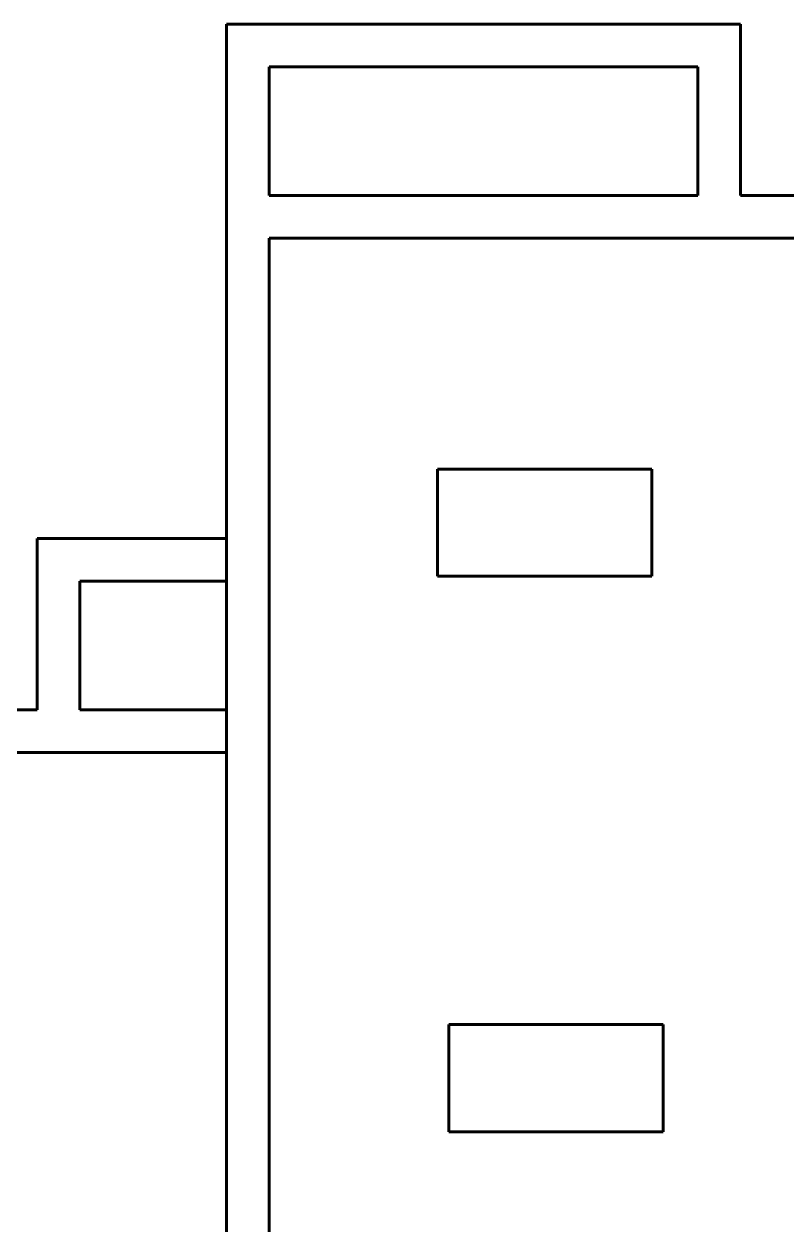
# Model space of a CAD drawing. Extents: x 0 to 297, y 0 to 292.
# Drawn here: x 177.03 to 185.93, y 78.01 to 92.02 of the extents above; entities that cross this region are included whole.
import ezdxf

# ---------------------------------------------------------------- set-up
doc = ezdxf.new("R2010")
doc.units = 0
doc.header["$MEASUREMENT"] = 0
doc.linetypes.add('K5LT_BASIC', pattern=[0])
doc.layers.add('Системный слой', color=7, linetype='Continuous')

# ---------------------------------------------------------------- blocks, each defined once
blk = doc.blocks.new('*U')
at = {"layer": 'Системный слой', "linetype": 'K5LT_BASIC', "lineweight": 60}
for p, q in [((184.356, 86.827), (181.856, 86.827)), ((181.856, 86.827), (181.856, 85.577)), ((184.356, 85.577), (184.356, 86.827)), ((181.856, 85.577), (184.356, 85.577)), ((184.488, 80.345), (181.988, 80.345)), ((181.988, 80.345), (181.988, 79.095)), ((184.488, 79.095), (184.488, 80.345)), ((181.988, 79.095), (184.488, 79.095))]:
    blk.add_line(p, q, dxfattribs=at)

msp = doc.modelspace()

# ---------------------------------------------------------------- linework, layer by layer
at = {"layer": 'Системный слой', "linetype": 'K5LT_BASIC', "lineweight": 60}
for p, q in [((179.392, 92.019), (179.392, 89.519)), ((185.392, 92.019), (179.392, 92.019)), ((185.392, 92.019), (185.392, 90.019)), ((179.892, 91.519), (179.892, 90.019)), ((184.892, 91.519), (179.892, 91.519)), ((184.892, 91.519), (184.892, 90.019)), ((184.892, 90.019), (179.892, 90.019)), ((185.392, 90.019), (189.392, 90.019)), ((179.392, 69.519), (179.392, 89.519)), ((179.892, 69.519), (179.892, 89.519)), ((203.392, 89.519), (179.892, 89.519)), ((251.642, 89.519), (179.892, 89.519)), ((177.183, 86.018), (179.392, 86.018)), ((177.183, 84.018), (177.183, 86.018)), ((177.683, 85.518), (177.683, 84.018)), ((177.683, 85.518), (179.392, 85.518)), ((174.183, 84.018), (177.183, 84.018)), ((177.683, 84.018), (179.392, 84.018)), ((171.892, 83.518), (179.392, 83.518)), ((179.392, 82.519), (179.392, 69.519)), ((179.892, 69.519), (179.892, 82.519))]:
    msp.add_line(p, q, dxfattribs=at)

# ---------------------------------------------------------------- block references
at = {"layer": 'Системный слой'}
msp.add_blockref('*U', (0, 0), dxfattribs=at)
msp.add_blockref('*U', (0, 0), dxfattribs=at)
msp.add_blockref('*U', (0, 0), dxfattribs=at)
msp.add_blockref('*U', (0, 0), dxfattribs=at)
msp.add_blockref('*U', (0, 0), dxfattribs=at)
msp.add_blockref('*U', (0, 0), dxfattribs=at)
msp.add_blockref('*U', (0, 0), dxfattribs=at)
msp.add_blockref('*U', (0, 0), dxfattribs=at)
msp.add_blockref('*U', (0, 0), dxfattribs=at)
msp.add_blockref('*U', (0, 0), dxfattribs=at)
msp.add_blockref('*U', (0, 0), dxfattribs=at)
msp.add_blockref('*U', (0, 0), dxfattribs=at)
msp.add_blockref('*U', (0, 0), dxfattribs=at)
msp.add_blockref('*U', (0, 0), dxfattribs=at)
msp.add_blockref('*U', (0, 0), dxfattribs=at)
msp.add_blockref('*U', (0, 0), dxfattribs=at)
msp.add_blockref('*U', (0, 0), dxfattribs=at)
msp.add_blockref('*U', (0, 0), dxfattribs=at)
msp.add_blockref('*U', (0, 0), dxfattribs=at)
msp.add_blockref('*U', (0, 0), dxfattribs=at)
msp.add_blockref('*U', (0, 0), dxfattribs=at)
msp.add_blockref('*U', (0, 0), dxfattribs=at)
msp.add_blockref('*U', (0, 0), dxfattribs=at)
msp.add_blockref('*U', (0, 0), dxfattribs=at)
msp.add_blockref('*U', (0, 0), dxfattribs=at)
msp.add_blockref('*U', (0, 0), dxfattribs=at)
msp.add_blockref('*U', (0, 0), dxfattribs=at)
msp.add_blockref('*U', (0, 0), dxfattribs=at)
msp.add_blockref('*U', (0, 0), dxfattribs=at)
msp.add_blockref('*U', (0, 0), dxfattribs=at)
msp.add_blockref('*U', (0, 0), dxfattribs=at)
msp.add_blockref('*U', (0, 0), dxfattribs=at)
msp.add_blockref('*U', (0, 0), dxfattribs=at)
msp.add_blockref('*U', (0, 0), dxfattribs=at)
msp.add_blockref('*U', (0, 0), dxfattribs=at)
msp.add_blockref('*U', (0, 0), dxfattribs=at)
msp.add_blockref('*U', (0, 0), dxfattribs=at)
msp.add_blockref('*U', (0, 0), dxfattribs=at)
msp.add_blockref('*U', (0, 0), dxfattribs=at)
msp.add_blockref('*U', (0, 0), dxfattribs=at)
msp.add_blockref('*U', (0, 0), dxfattribs=at)
msp.add_blockref('*U', (0, 0), dxfattribs=at)
msp.add_blockref('*U', (0, 0), dxfattribs=at)
msp.add_blockref('*U', (0, 0), dxfattribs=at)
msp.add_blockref('*U', (0, 0), dxfattribs=at)
msp.add_blockref('*U', (0, 0), dxfattribs=at)
msp.add_blockref('*U', (0, 0), dxfattribs=at)
msp.add_blockref('*U', (0, 0), dxfattribs=at)
msp.add_blockref('*U', (0, 0), dxfattribs=at)
msp.add_blockref('*U', (0, 0), dxfattribs=at)
msp.add_blockref('*U', (0, 0), dxfattribs=at)
msp.add_blockref('*U', (0, 0), dxfattribs=at)
msp.add_blockref('*U', (0, 0), dxfattribs=at)
msp.add_blockref('*U', (0, 0), dxfattribs=at)
msp.add_blockref('*U', (0, 0), dxfattribs=at)
msp.add_blockref('*U', (0, 0), dxfattribs=at)
msp.add_blockref('*U', (0, 0), dxfattribs=at)
msp.add_blockref('*U', (0, 0), dxfattribs=at)
msp.add_blockref('*U', (0, 0), dxfattribs=at)
msp.add_blockref('*U', (0, 0), dxfattribs=at)
msp.add_blockref('*U', (0, 0), dxfattribs=at)
msp.add_blockref('*U', (0, 0), dxfattribs=at)
msp.add_blockref('*U', (0, 0), dxfattribs=at)
msp.add_blockref('*U', (0, 0), dxfattribs=at)
msp.add_blockref('*U', (0, 0), dxfattribs=at)
msp.add_blockref('*U', (0, 0), dxfattribs=at)
msp.add_blockref('*U', (0, 0), dxfattribs=at)
msp.add_blockref('*U', (0, 0), dxfattribs=at)
msp.add_blockref('*U', (0, 0), dxfattribs=at)
msp.add_blockref('*U', (0, 0), dxfattribs=at)
msp.add_blockref('*U', (0, 0), dxfattribs=at)
msp.add_blockref('*U', (0, 0), dxfattribs=at)
msp.add_blockref('*U', (0, 0), dxfattribs=at)
msp.add_blockref('*U', (0, 0), dxfattribs=at)
msp.add_blockref('*U', (0, 0), dxfattribs=at)
msp.add_blockref('*U', (0, 0), dxfattribs=at)
msp.add_blockref('*U', (0, 0), dxfattribs=at)
msp.add_blockref('*U', (0, 0), dxfattribs=at)
msp.add_blockref('*U', (0, 0), dxfattribs=at)
msp.add_blockref('*U', (0, 0), dxfattribs=at)
msp.add_blockref('*U', (0, 0), dxfattribs=at)
msp.add_blockref('*U', (0, 0), dxfattribs=at)
msp.add_blockref('*U', (0, 0), dxfattribs=at)
msp.add_blockref('*U', (0, 0), dxfattribs=at)
msp.add_blockref('*U', (0, 0), dxfattribs=at)
msp.add_blockref('*U', (0, 0), dxfattribs=at)
msp.add_blockref('*U', (0, 0), dxfattribs=at)
msp.add_blockref('*U', (0, 0), dxfattribs=at)
msp.add_blockref('*U', (0, 0), dxfattribs=at)
msp.add_blockref('*U', (0, 0), dxfattribs=at)
msp.add_blockref('*U', (0, 0), dxfattribs=at)
msp.add_blockref('*U', (0, 0), dxfattribs=at)
msp.add_blockref('*U', (0, 0), dxfattribs=at)
msp.add_blockref('*U', (0, 0), dxfattribs=at)
msp.add_blockref('*U', (0, 0), dxfattribs=at)
msp.add_blockref('*U', (0, 0), dxfattribs=at)
msp.add_blockref('*U', (0, 0), dxfattribs=at)
msp.add_blockref('*U', (0, 0), dxfattribs=at)
msp.add_blockref('*U', (0, 0), dxfattribs=at)
msp.add_blockref('*U', (0, 0), dxfattribs=at)
msp.add_blockref('*U', (0, 0), dxfattribs=at)
msp.add_blockref('*U', (0, 0), dxfattribs=at)
msp.add_blockref('*U', (0, 0), dxfattribs=at)
msp.add_blockref('*U', (0, 0), dxfattribs=at)
msp.add_blockref('*U', (0, 0), dxfattribs=at)
msp.add_blockref('*U', (0, 0), dxfattribs=at)
msp.add_blockref('*U', (0, 0), dxfattribs=at)
msp.add_blockref('*U', (0, 0), dxfattribs=at)
msp.add_blockref('*U', (0, 0), dxfattribs=at)
msp.add_blockref('*U', (0, 0), dxfattribs=at)
msp.add_blockref('*U', (0, 0), dxfattribs=at)
msp.add_blockref('*U', (0, 0), dxfattribs=at)
msp.add_blockref('*U', (0, 0), dxfattribs=at)
msp.add_blockref('*U', (0, 0), dxfattribs=at)
msp.add_blockref('*U', (0, 0), dxfattribs=at)
msp.add_blockref('*U', (0, 0), dxfattribs=at)
msp.add_blockref('*U', (0, 0), dxfattribs=at)
msp.add_blockref('*U', (0, 0), dxfattribs=at)
msp.add_blockref('*U', (0, 0), dxfattribs=at)
msp.add_blockref('*U', (0, 0), dxfattribs=at)
msp.add_blockref('*U', (0, 0), dxfattribs=at)
msp.add_blockref('*U', (0, 0), dxfattribs=at)
msp.add_blockref('*U', (0, 0), dxfattribs=at)
msp.add_blockref('*U', (0, 0), dxfattribs=at)
msp.add_blockref('*U', (0, 0), dxfattribs=at)
msp.add_blockref('*U', (0, 0), dxfattribs=at)
msp.add_blockref('*U', (0, 0), dxfattribs=at)
msp.add_blockref('*U', (0, 0), dxfattribs=at)
msp.add_blockref('*U', (0, 0), dxfattribs=at)
msp.add_blockref('*U', (0, 0), dxfattribs=at)
msp.add_blockref('*U', (0, 0), dxfattribs=at)
msp.add_blockref('*U', (0, 0), dxfattribs=at)
msp.add_blockref('*U', (0, 0), dxfattribs=at)
msp.add_blockref('*U', (0, 0), dxfattribs=at)
msp.add_blockref('*U', (0, 0), dxfattribs=at)
msp.add_blockref('*U', (0, 0), dxfattribs=at)
msp.add_blockref('*U', (0, 0), dxfattribs=at)
msp.add_blockref('*U', (0, 0), dxfattribs=at)
msp.add_blockref('*U', (0, 0), dxfattribs=at)
msp.add_blockref('*U', (0, 0), dxfattribs=at)
msp.add_blockref('*U', (0, 0), dxfattribs=at)
msp.add_blockref('*U', (0, 0), dxfattribs=at)
msp.add_blockref('*U', (0, 0), dxfattribs=at)
msp.add_blockref('*U', (0, 0), dxfattribs=at)
msp.add_blockref('*U', (0, 0), dxfattribs=at)
msp.add_blockref('*U', (0, 0), dxfattribs=at)
msp.add_blockref('*U', (0, 0), dxfattribs=at)
msp.add_blockref('*U', (0, 0), dxfattribs=at)
msp.add_blockref('*U', (0, 0), dxfattribs=at)
msp.add_blockref('*U', (0, 0), dxfattribs=at)
msp.add_blockref('*U', (0, 0), dxfattribs=at)
msp.add_blockref('*U', (0, 0), dxfattribs=at)
msp.add_blockref('*U', (0, 0), dxfattribs=at)
msp.add_blockref('*U', (0, 0), dxfattribs=at)
msp.add_blockref('*U', (0, 0), dxfattribs=at)
msp.add_blockref('*U', (0, 0), dxfattribs=at)
msp.add_blockref('*U', (0, 0), dxfattribs=at)
msp.add_blockref('*U', (0, 0), dxfattribs=at)
msp.add_blockref('*U', (0, 0), dxfattribs=at)
msp.add_blockref('*U', (0, 0), dxfattribs=at)
msp.add_blockref('*U', (0, 0), dxfattribs=at)
msp.add_blockref('*U', (0, 0), dxfattribs=at)
msp.add_blockref('*U', (0, 0), dxfattribs=at)
msp.add_blockref('*U', (0, 0), dxfattribs=at)
msp.add_blockref('*U', (0, 0), dxfattribs=at)
msp.add_blockref('*U', (0, 0), dxfattribs=at)
msp.add_blockref('*U', (0, 0), dxfattribs=at)
msp.add_blockref('*U', (0, 0), dxfattribs=at)
msp.add_blockref('*U', (0, 0), dxfattribs=at)
msp.add_blockref('*U', (0, 0), dxfattribs=at)
msp.add_blockref('*U', (0, 0), dxfattribs=at)
msp.add_blockref('*U', (0, 0), dxfattribs=at)
msp.add_blockref('*U', (0, 0), dxfattribs=at)
msp.add_blockref('*U', (0, 0), dxfattribs=at)
msp.add_blockref('*U', (0, 0), dxfattribs=at)
msp.add_blockref('*U', (0, 0), dxfattribs=at)
msp.add_blockref('*U', (0, 0), dxfattribs=at)
msp.add_blockref('*U', (0, 0), dxfattribs=at)
msp.add_blockref('*U', (0, 0), dxfattribs=at)
msp.add_blockref('*U', (0, 0), dxfattribs=at)
msp.add_blockref('*U', (0, 0), dxfattribs=at)
msp.add_blockref('*U', (0, 0), dxfattribs=at)
msp.add_blockref('*U', (0, 0), dxfattribs=at)
msp.add_blockref('*U', (0, 0), dxfattribs=at)
msp.add_blockref('*U', (0, 0), dxfattribs=at)
msp.add_blockref('*U', (0, 0), dxfattribs=at)
msp.add_blockref('*U', (0, 0), dxfattribs=at)
msp.add_blockref('*U', (0, 0), dxfattribs=at)
msp.add_blockref('*U', (0, 0), dxfattribs=at)
msp.add_blockref('*U', (0, 0), dxfattribs=at)
msp.add_blockref('*U', (0, 0), dxfattribs=at)
msp.add_blockref('*U', (0, 0), dxfattribs=at)
msp.add_blockref('*U', (0, 0), dxfattribs=at)
msp.add_blockref('*U', (0, 0), dxfattribs=at)
msp.add_blockref('*U', (0, 0), dxfattribs=at)
msp.add_blockref('*U', (0, 0), dxfattribs=at)
msp.add_blockref('*U', (0, 0), dxfattribs=at)
msp.add_blockref('*U', (0, 0), dxfattribs=at)
msp.add_blockref('*U', (0, 0), dxfattribs=at)
msp.add_blockref('*U', (0, 0), dxfattribs=at)
msp.add_blockref('*U', (0, 0), dxfattribs=at)
msp.add_blockref('*U', (0, 0), dxfattribs=at)
msp.add_blockref('*U', (0, 0), dxfattribs=at)
msp.add_blockref('*U', (0, 0), dxfattribs=at)
msp.add_blockref('*U', (0, 0), dxfattribs=at)
msp.add_blockref('*U', (0, 0), dxfattribs=at)
msp.add_blockref('*U', (0, 0), dxfattribs=at)
msp.add_blockref('*U', (0, 0), dxfattribs=at)
msp.add_blockref('*U', (0, 0), dxfattribs=at)
msp.add_blockref('*U', (0, 0), dxfattribs=at)
msp.add_blockref('*U', (0, 0), dxfattribs=at)
msp.add_blockref('*U', (0, 0), dxfattribs=at)
msp.add_blockref('*U', (0, 0), dxfattribs=at)
msp.add_blockref('*U', (0, 0), dxfattribs=at)
msp.add_blockref('*U', (0, 0), dxfattribs=at)
msp.add_blockref('*U', (0, 0), dxfattribs=at)
msp.add_blockref('*U', (0, 0), dxfattribs=at)
msp.add_blockref('*U', (0, 0), dxfattribs=at)
msp.add_blockref('*U', (0, 0), dxfattribs=at)
msp.add_blockref('*U', (0, 0), dxfattribs=at)
msp.add_blockref('*U', (0, 0), dxfattribs=at)
msp.add_blockref('*U', (0, 0), dxfattribs=at)
msp.add_blockref('*U', (0, 0), dxfattribs=at)
msp.add_blockref('*U', (0, 0), dxfattribs=at)
msp.add_blockref('*U', (0, 0), dxfattribs=at)
msp.add_blockref('*U', (0, 0), dxfattribs=at)
msp.add_blockref('*U', (0, 0), dxfattribs=at)
msp.add_blockref('*U', (0, 0), dxfattribs=at)
msp.add_blockref('*U', (0, 0), dxfattribs=at)
msp.add_blockref('*U', (0, 0), dxfattribs=at)
msp.add_blockref('*U', (0, 0), dxfattribs=at)
msp.add_blockref('*U', (0, 0), dxfattribs=at)
msp.add_blockref('*U', (0, 0), dxfattribs=at)
msp.add_blockref('*U', (0, 0), dxfattribs=at)
msp.add_blockref('*U', (0, 0), dxfattribs=at)
msp.add_blockref('*U', (0, 0), dxfattribs=at)
msp.add_blockref('*U', (0, 0), dxfattribs=at)
msp.add_blockref('*U', (0, 0), dxfattribs=at)
msp.add_blockref('*U', (0, 0), dxfattribs=at)
msp.add_blockref('*U', (0, 0), dxfattribs=at)
msp.add_blockref('*U', (0, 0), dxfattribs=at)
msp.add_blockref('*U', (0, 0), dxfattribs=at)
msp.add_blockref('*U', (0, 0), dxfattribs=at)
msp.add_blockref('*U', (0, 0), dxfattribs=at)
msp.add_blockref('*U', (0, 0), dxfattribs=at)
msp.add_blockref('*U', (0, 0), dxfattribs=at)
msp.add_blockref('*U', (0, 0), dxfattribs=at)
msp.add_blockref('*U', (0, 0), dxfattribs=at)
msp.add_blockref('*U', (0, 0), dxfattribs=at)
msp.add_blockref('*U', (0, 0), dxfattribs=at)
msp.add_blockref('*U', (0, 0), dxfattribs=at)
msp.add_blockref('*U', (0, 0), dxfattribs=at)
msp.add_blockref('*U', (0, 0), dxfattribs=at)
msp.add_blockref('*U', (0, 0), dxfattribs=at)
msp.add_blockref('*U', (0, 0), dxfattribs=at)
msp.add_blockref('*U', (0, 0), dxfattribs=at)
msp.add_blockref('*U', (0, 0), dxfattribs=at)
msp.add_blockref('*U', (0, 0), dxfattribs=at)
msp.add_blockref('*U', (0, 0), dxfattribs=at)
msp.add_blockref('*U', (0, 0), dxfattribs=at)
msp.add_blockref('*U', (0, 0), dxfattribs=at)
msp.add_blockref('*U', (0, 0), dxfattribs=at)
msp.add_blockref('*U', (0, 0), dxfattribs=at)
msp.add_blockref('*U', (0, 0), dxfattribs=at)
msp.add_blockref('*U', (0, 0), dxfattribs=at)
msp.add_blockref('*U', (0, 0), dxfattribs=at)
msp.add_blockref('*U', (0, 0), dxfattribs=at)
msp.add_blockref('*U', (0, 0), dxfattribs=at)
msp.add_blockref('*U', (0, 0), dxfattribs=at)
msp.add_blockref('*U', (0, 0), dxfattribs=at)
msp.add_blockref('*U', (0, 0), dxfattribs=at)
msp.add_blockref('*U', (0, 0), dxfattribs=at)
msp.add_blockref('*U', (0, 0), dxfattribs=at)
msp.add_blockref('*U', (0, 0), dxfattribs=at)
msp.add_blockref('*U', (0, 0), dxfattribs=at)
msp.add_blockref('*U', (0, 0), dxfattribs=at)
msp.add_blockref('*U', (0, 0), dxfattribs=at)
msp.add_blockref('*U', (0, 0), dxfattribs=at)
msp.add_blockref('*U', (0, 0), dxfattribs=at)
msp.add_blockref('*U', (0, 0), dxfattribs=at)
msp.add_blockref('*U', (0, 0), dxfattribs=at)
msp.add_blockref('*U', (0, 0), dxfattribs=at)
msp.add_blockref('*U', (0, 0), dxfattribs=at)
msp.add_blockref('*U', (0, 0), dxfattribs=at)
msp.add_blockref('*U', (0, 0), dxfattribs=at)
msp.add_blockref('*U', (0, 0), dxfattribs=at)
msp.add_blockref('*U', (0, 0), dxfattribs=at)
msp.add_blockref('*U', (0, 0), dxfattribs=at)
msp.add_blockref('*U', (0, 0), dxfattribs=at)
msp.add_blockref('*U', (0, 0), dxfattribs=at)
msp.add_blockref('*U', (0, 0), dxfattribs=at)
msp.add_blockref('*U', (0, 0), dxfattribs=at)
msp.add_blockref('*U', (0, 0), dxfattribs=at)
msp.add_blockref('*U', (0, 0), dxfattribs=at)
msp.add_blockref('*U', (0, 0), dxfattribs=at)
msp.add_blockref('*U', (0, 0), dxfattribs=at)
msp.add_blockref('*U', (0, 0), dxfattribs=at)
msp.add_blockref('*U', (0, 0), dxfattribs=at)
msp.add_blockref('*U', (0, 0), dxfattribs=at)
msp.add_blockref('*U', (0, 0), dxfattribs=at)
msp.add_blockref('*U', (0, 0), dxfattribs=at)
msp.add_blockref('*U', (0, 0), dxfattribs=at)
msp.add_blockref('*U', (0, 0), dxfattribs=at)
msp.add_blockref('*U', (0, 0), dxfattribs=at)
msp.add_blockref('*U', (0, 0), dxfattribs=at)
msp.add_blockref('*U', (0, 0), dxfattribs=at)
msp.add_blockref('*U', (0, 0), dxfattribs=at)
msp.add_blockref('*U', (0, 0), dxfattribs=at)
msp.add_blockref('*U', (0, 0), dxfattribs=at)
msp.add_blockref('*U', (0, 0), dxfattribs=at)
msp.add_blockref('*U', (0, 0), dxfattribs=at)
msp.add_blockref('*U', (0, 0), dxfattribs=at)
msp.add_blockref('*U', (0, 0), dxfattribs=at)
msp.add_blockref('*U', (0, 0), dxfattribs=at)
msp.add_blockref('*U', (0, 0), dxfattribs=at)
msp.add_blockref('*U', (0, 0), dxfattribs=at)
msp.add_blockref('*U', (0, 0), dxfattribs=at)
msp.add_blockref('*U', (0, 0), dxfattribs=at)
msp.add_blockref('*U', (0, 0), dxfattribs=at)
msp.add_blockref('*U', (0, 0), dxfattribs=at)
msp.add_blockref('*U', (0, 0), dxfattribs=at)
msp.add_blockref('*U', (0, 0), dxfattribs=at)
msp.add_blockref('*U', (0, 0), dxfattribs=at)
msp.add_blockref('*U', (0, 0), dxfattribs=at)
msp.add_blockref('*U', (0, 0), dxfattribs=at)
msp.add_blockref('*U', (0, 0), dxfattribs=at)
msp.add_blockref('*U', (0, 0), dxfattribs=at)
msp.add_blockref('*U', (0, 0), dxfattribs=at)
msp.add_blockref('*U', (0, 0), dxfattribs=at)
msp.add_blockref('*U', (0, 0), dxfattribs=at)
msp.add_blockref('*U', (0, 0), dxfattribs=at)
msp.add_blockref('*U', (0, 0), dxfattribs=at)
msp.add_blockref('*U', (0, 0), dxfattribs=at)
msp.add_blockref('*U', (0, 0), dxfattribs=at)
msp.add_blockref('*U', (0, 0), dxfattribs=at)
msp.add_blockref('*U', (0, 0), dxfattribs=at)
msp.add_blockref('*U', (0, 0), dxfattribs=at)
msp.add_blockref('*U', (0, 0), dxfattribs=at)
msp.add_blockref('*U', (0, 0), dxfattribs=at)
msp.add_blockref('*U', (0, 0), dxfattribs=at)
msp.add_blockref('*U', (0, 0), dxfattribs=at)
msp.add_blockref('*U', (0, 0), dxfattribs=at)
msp.add_blockref('*U', (0, 0), dxfattribs=at)
msp.add_blockref('*U', (0, 0), dxfattribs=at)
msp.add_blockref('*U', (0, 0), dxfattribs=at)
msp.add_blockref('*U', (0, 0), dxfattribs=at)
msp.add_blockref('*U', (0, 0), dxfattribs=at)
msp.add_blockref('*U', (0, 0), dxfattribs=at)
msp.add_blockref('*U', (0, 0), dxfattribs=at)
msp.add_blockref('*U', (0, 0), dxfattribs=at)
msp.add_blockref('*U', (0, 0), dxfattribs=at)
msp.add_blockref('*U', (0, 0), dxfattribs=at)
msp.add_blockref('*U', (0, 0), dxfattribs=at)
msp.add_blockref('*U', (0, 0), dxfattribs=at)
msp.add_blockref('*U', (0, 0), dxfattribs=at)
msp.add_blockref('*U', (0, 0), dxfattribs=at)
msp.add_blockref('*U', (0, 0), dxfattribs=at)
msp.add_blockref('*U', (0, 0), dxfattribs=at)
msp.add_blockref('*U', (0, 0), dxfattribs=at)
msp.add_blockref('*U', (0, 0), dxfattribs=at)
msp.add_blockref('*U', (0, 0), dxfattribs=at)
msp.add_blockref('*U', (0, 0), dxfattribs=at)
msp.add_blockref('*U', (0, 0), dxfattribs=at)
msp.add_blockref('*U', (0, 0), dxfattribs=at)

doc.saveas('drawing.dxf')
